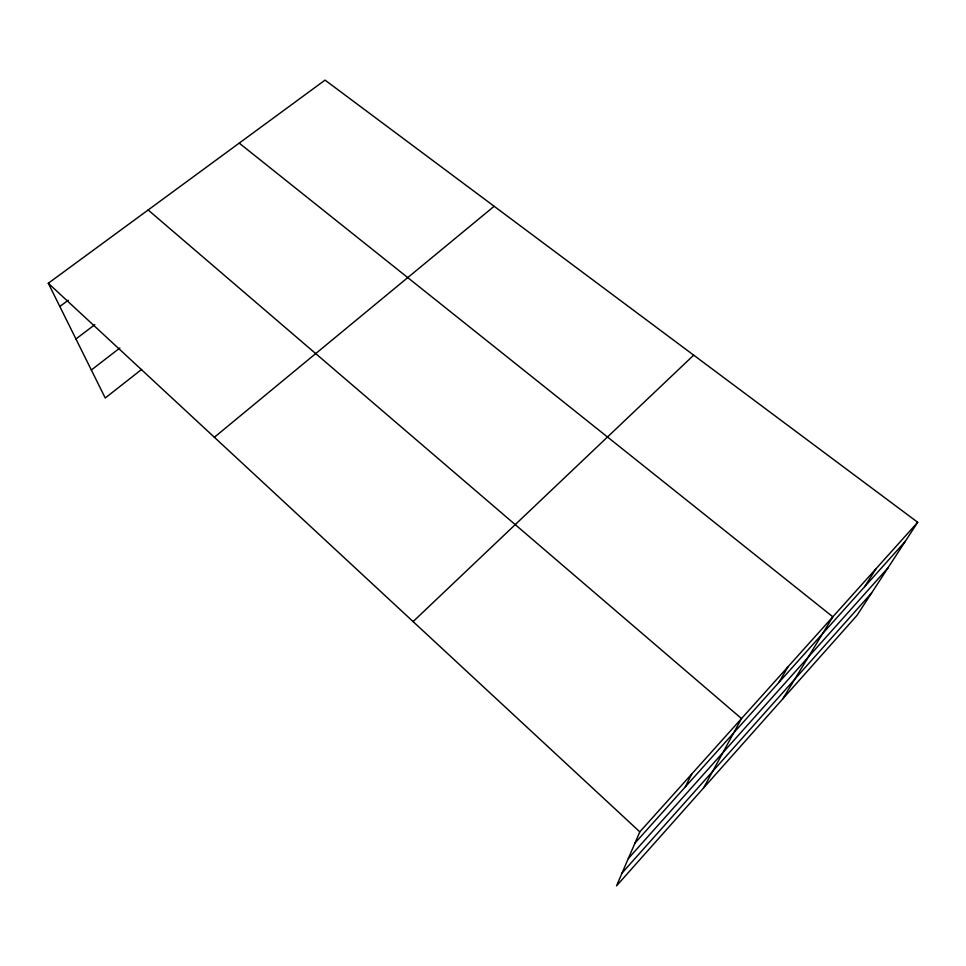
<?xml version="1.0" encoding="UTF-8"?>
<svg xmlns="http://www.w3.org/2000/svg" width="966" height="966" viewBox="0 0 966 966"><rect width="100%" height="100%" fill="white"/><g stroke="black" fill="none" stroke-linecap="round" stroke-linejoin="round"><path stroke-width="1.45" d="M917.7 522.292L639.818 831.859L616.513 885.882L856.975 615.414L917.7 522.292L325.047 80.118L48.3 283.255L105.222 397.992L141.664 369.41M685.28 786.94L691.692 774.08M703.562 787.966L741.514 718.571L148.136 209.972M778.898 682.443L788.039 666.745M782.677 698.986L832.849 616.827L239.218 143.125M864.606 586.76L876.041 568.708M622.068 873.023L871.61 592.967M628.311 858.545L887.959 567.887M634.976 843.089L905.239 541.395M413.098 621.585L693.685 355.162M214.367 437.272L494.145 206.277M91.335 370.002L119.905 347.953M75.94 338.969L94.813 324.673M59.832 306.488L68.236 300.233M48.3 283.255L639.818 831.859"/></g></svg>
